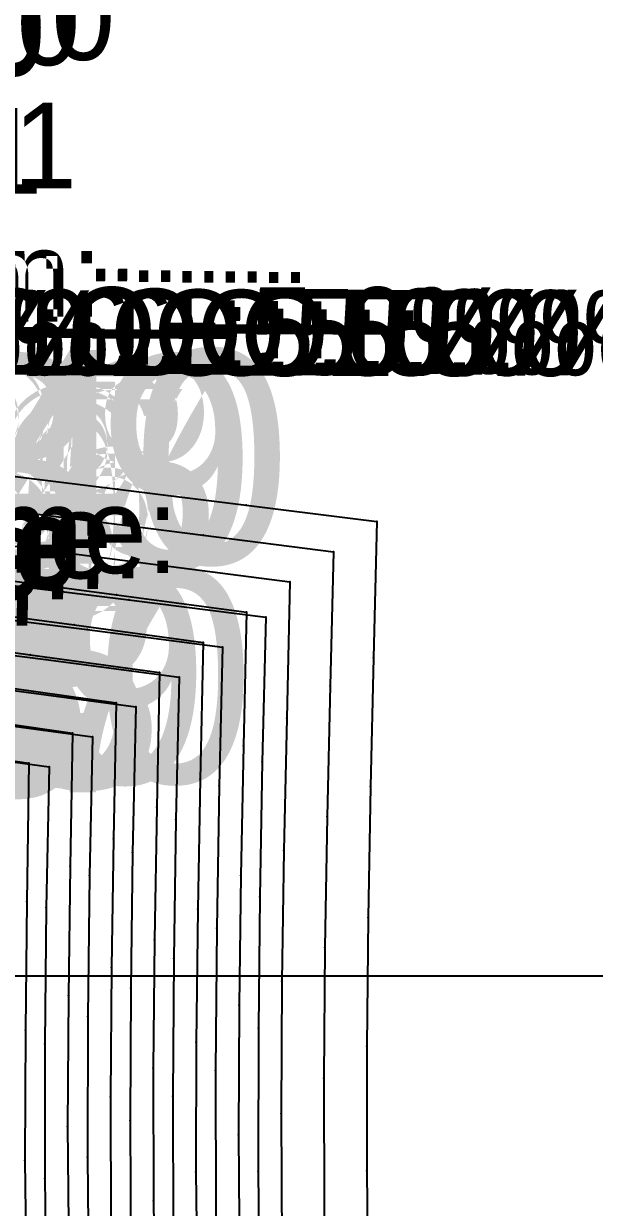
# Model space of a CAD drawing. Extents: x -2408 to 1029, y -526 to 2095.
# Drawn here: x -92 to -25.2, y 308.9 to 447.3 of the extents above; entities that cross this region are included whole.
import ezdxf

# ---------------------------------------------------------------- set-up
doc = ezdxf.new("R2010")
doc.units = 0
doc.layers.add('TEXT', color=7, linetype='Continuous')

# ---------------------------------------------------------------- blocks, each defined once
blk = doc.blocks.new(' -30')
at = {"layer": '7'}
blk.add_line((-763.632202, -125.051336), (-389.104042, -125.051336), dxfattribs=at)
at = {"layer": '1'}
for s, p in [('Piece Name:  ', (420.694237, 473.561573)), ('Annotation:  ºá:3.0%£¬Ö±:5.0%', (-644.384551, -54.548169))]:
    blk.add_text(s, height=10, dxfattribs=at).set_placement(p)
at = {"layer": 'TEXT', "color": 7}
for s, p in [('g01-30', (406.32, 474.66)), ('g02-30', (-611.17, -103.83))]:
    blk.add_text(s, height=25, dxfattribs=at).set_placement(p)
blk = doc.blocks.new(' -31')
at = {"layer": '7'}
blk.add_line((-763.632202, -125.051336), (-389.104042, -125.051336), dxfattribs=at)
at = {"layer": '1'}
for s, p in [('Piece Name:  ', (420.694237, 473.561573)), ('Annotation:  ºá:3.0%£¬Ö±:5.0%', (-644.39712, -54.590238))]:
    blk.add_text(s, height=10, dxfattribs=at).set_placement(p)
at = {"layer": 'TEXT', "color": 7}
for s, p in [('g01-31', (406.32, 474.66)), ('g02-31', (-609.9, -103.02))]:
    blk.add_text(s, height=25, dxfattribs=at).set_placement(p)
blk = doc.blocks.new(' -32')
at = {"layer": '1'}
blk.add_lwpolyline([(-219.435042, 551.07711), (-204.436461, 549.484383), (-189.423476, 547.819198), (-174.51379, 546.062529), (-159.524407, 544.195696), (-144.498304, 542.236475), (-129.531487, 540.197388), (-114.530037, 538.064348), (-99.58351, 535.881365), (-84.422865, 533.652878), (-84.664211, 517.497694), (-84.850599, 502.462629), (-84.891852, 487.214944), (-84.704066, 472.179414), (-84.273397, 456.918529), (-83.613101, 441.527453), (-82.794173, 426.429278), (-81.832603, 411.349699)], dxfattribs=at)
at = {"layer": '2'}
blk.add_point((-84.422865, 533.652878), dxfattribs=at)
at = {"layer": '3'}
for p in [(-84.664211, 517.497694), (-84.850599, 502.462629), (-84.891852, 487.214944)]:
    blk.add_point(p, dxfattribs=at)
at = {"layer": '7'}
blk.add_line((-763.632202, -125.051336), (-389.104042, -125.051336), dxfattribs=at)
at = {"layer": '1'}
for s, p in [('Piece Name:  ', (420.694237, 473.561573)), ('Annotation:  ºá:3.0%£¬Ö±:5.0%', (-644.409082, -54.633162))]:
    blk.add_text(s, height=10, dxfattribs=at).set_placement(p)
at = {"layer": 'TEXT', "color": 7}
for s, p in [('g01-32', (406.32, 474.66)), ('g02-32', (-608.5, -103.09))]:
    blk.add_text(s, height=25, dxfattribs=at).set_placement(p)
blk = doc.blocks.new(' -33')
at = {"layer": '1'}
blk.add_lwpolyline([(-229.748771, 555.867998), (-214.663975, 554.334272), (-199.587318, 552.761024), (-184.518769, 551.113028), (-169.449439, 549.362172), (-154.403529, 547.517787), (-139.385269, 545.59427), (-124.360433, 543.586255), (-109.413128, 541.504202), (-94.40716, 539.359567), (-79.322128, 537.190132), (-79.583214, 521.604267), (-79.803495, 506.49299), (-79.893775, 491.171975), (-79.773197, 476.059439), (-79.43103, 460.915727), (-78.87417, 445.812984), (-78.132577, 430.805671), (-77.226999, 415.564104), (-76.319799, 401.866341)], dxfattribs=at)
at = {"layer": '2'}
blk.add_point((-79.322128, 537.190132), dxfattribs=at)
at = {"layer": '3'}
for p in [(-79.583214, 521.604267), (-79.803495, 506.49299), (-79.893775, 491.171975)]:
    blk.add_point(p, dxfattribs=at)
at = {"layer": '7'}
blk.add_line((-763.632202, -125.051336), (-389.104042, -125.051336), dxfattribs=at)
at = {"layer": '1'}
for s, p in [('Piece Name:  ', (420.694237, 473.561573)), ('Annotation:  ºá:3.0%£¬Ö±:5.0%', (-644.419332, -54.670074))]:
    blk.add_text(s, height=10, dxfattribs=at).set_placement(p)
at = {"layer": 'TEXT', "color": 7}
for s, p in [('g01-33', (406.32, 474.66)), ('g02-33', (-610.94, -103.81))]:
    blk.add_text(s, height=25, dxfattribs=at).set_placement(p)
blk = doc.blocks.new(' -34')
at = {"layer": '1'}
blk.add_lwpolyline([(-224.667632, 559.063796), (-209.580622, 557.564088), (-194.579889, 556.026452), (-179.506059, 554.402791), (-164.488583, 552.684381), (-149.43639, 550.869334), (-134.508203, 548.99195), (-119.475633, 547.021967), (-104.476103, 544.974444), (-89.461433, 542.872094), (-74.224463, 540.724983), (-74.515587, 524.8052), (-74.760259, 509.756211), (-74.88508, 494.636046), (-74.818567, 479.584965), (-74.54163, 464.355679), (-74.059742, 449.312221), (-73.393561, 434.278013), (-72.572019, 419.162456), (-71.643353, 404.066203)], dxfattribs=at)
at = {"layer": '2'}
blk.add_point((-74.224463, 540.724983), dxfattribs=at)
at = {"layer": '3'}
for p in [(-74.515587, 524.8052), (-74.760259, 509.756211), (-74.88508, 494.636046)]:
    blk.add_point(p, dxfattribs=at)
at = {"layer": '7'}
blk.add_line((-763.632202, -125.051336), (-389.104042, -125.051336), dxfattribs=at)
at = {"layer": '1'}
for s, p in [('Piece Name:  ', (420.694237, 473.561573)), ('Annotation:  ºá:3.0%£¬Ö±:5.0%', (-644.430513, -54.70312))]:
    blk.add_text(s, height=10, dxfattribs=at).set_placement(p)
at = {"layer": 'TEXT', "color": 7}
for s, p in [('g01-34', (406.32, 474.66)), ('g02-34', (-609.73, -103.16))]:
    blk.add_text(s, height=25, dxfattribs=at).set_placement(p)
blk = doc.blocks.new(' -35')
at = {"layer": '1'}
blk.add_lwpolyline([(-219.825743, 562.302281), (-204.703902, 560.828106), (-189.573888, 559.301744), (-174.452077, 557.6967), (-159.393028, 555.99872), (-144.292206, 554.206132), (-129.36371, 552.360971), (-114.281239, 550.420899), (-99.342219, 548.420462), (-84.27683, 546.351641), (-69.129224, 544.258728), (-69.437398, 528.531169), (-69.712484, 513.024848), (-69.867898, 498.02009), (-69.844079, 482.5112), (-69.621157, 467.362138), (-69.185225, 451.859265), (-68.574569, 436.754475), (-67.811545, 421.687174), (-66.930013, 406.553247)], dxfattribs=at)
at = {"layer": '14'}
blk.add_lwpolyline([(-221.817557, 549.737256), (-206.570224, 548.250662), (-191.321893, 546.71407), (-174.997432, 544.98044), (-160.180583, 543.305561), (-144.361758, 541.421188), (-128.450832, 539.4399), (-113.214715, 537.470357), (-97.697227, 535.395233), (-82.047787, 533.223), (-82.386571, 516.780326), (-82.551145, 500.858718), (-82.553895, 485.097823), (-82.374938, 469.8937), (-81.971193, 454.307109), (-81.362613, 438.412146), (-80.623388, 423.163421), (-79.765243, 408.288339)], dxfattribs=at)
at = {"layer": '2'}
for p in [(-69.129224, 544.258728), (-82.047787, 533.223)]:
    blk.add_point(p, dxfattribs=at)
at = {"layer": '3'}
for p in [(-84.27683, 546.351641), (-69.437398, 528.531169), (-82.386571, 516.780326), (-69.712484, 513.024848), (-82.551145, 500.858718), (-69.867898, 498.02009), (-82.553895, 485.097823), (-69.844079, 482.5112)]:
    blk.add_point(p, dxfattribs=at)
at = {"layer": '7'}
blk.add_line((-763.632202, -125.051336), (-389.104042, -125.051336), dxfattribs=at)
at = {"layer": '1'}
for s, p in [('Piece Name:  ', (420.694237, 473.561573)), ('Annotation:  ºá:3.0%£¬Ö±:5.0%', (-639.360597, -54.736837))]:
    blk.add_text(s, height=10, dxfattribs=at).set_placement(p)
at = {"layer": 'TEXT', "color": 7}
for s, p in [('g01-35', (406.32, 474.66)), ('g02-35', (-601.63, -102.86))]:
    blk.add_text(s, height=25, dxfattribs=at).set_placement(p)
blk = doc.blocks.new(' -36')
at = {"layer": '1'}
blk.add_lwpolyline([(-228.586526, 566.83085), (-213.636555, 565.425506), (-198.674168, 563.990806), (-183.732225, 562.501905), (-168.689359, 560.922246), (-153.765843, 559.25951), (-138.851626, 557.514511), (-123.877671, 555.693485), (-108.9804, 553.810085), (-94.00935, 551.841663), (-79.127872, 549.836981), (-64.03367, 547.791557), (-64.368349, 531.78176), (-64.65812, 516.612985), (-64.847127, 501.041495), (-64.862071, 485.869791), (-64.690573, 470.664153), (-64.327088, 455.496699), (-63.784388, 440.334805), (-63.094369, 425.353161), (-62.282581, 410.275614)], dxfattribs=at)
at = {"layer": '14'}
blk.add_lwpolyline([(-217.481456, 553.033374), (-201.963107, 551.550702), (-186.445579, 550.012542), (-170.571527, 548.351725), (-155.169203, 546.637477), (-139.138484, 544.758341), (-124.026077, 542.910319), (-108.564405, 540.950376), (-92.827239, 538.886789), (-76.967788, 536.72821), (-77.324321, 520.519492), (-77.52364, 504.052251), (-77.559616, 487.596643), (-77.408975, 471.626076), (-77.022212, 455.170913), (-76.472077, 439.774649), (-75.777909, 424.510275), (-74.942438, 409.13884)], dxfattribs=at)
at = {"layer": '2'}
for p in [(-64.03367, 547.791557), (-76.967788, 536.72821)]:
    blk.add_point(p, dxfattribs=at)
at = {"layer": '3'}
for p in [(-79.127872, 549.836981), (-64.368349, 531.78176), (-77.324321, 520.519492), (-64.65812, 516.612985), (-77.52364, 504.052251), (-64.847127, 501.041495), (-77.559616, 487.596643), (-64.862071, 485.869791)]:
    blk.add_point(p, dxfattribs=at)
at = {"layer": '7'}
blk.add_line((-763.632202, -125.051336), (-389.104042, -125.051336), dxfattribs=at)
at = {"layer": '1'}
for s, p in [('Piece Name:  ', (420.694237, 473.561573)), ('Annotation:  ºá:3.0%£¬Ö±:5.0%', (-639.370332, -54.784886))]:
    blk.add_text(s, height=10, dxfattribs=at).set_placement(p)
at = {"layer": 'TEXT', "color": 7}
for s, p in [('g01-36', (406.32, 474.66)), ('g02-36', (-608.57, -104.06))]:
    blk.add_text(s, height=25, dxfattribs=at).set_placement(p)
blk = doc.blocks.new(' -37')
at = {"layer": '1'}
blk.add_lwpolyline([(-223.870873, 570.077698), (-208.884311, 568.699824), (-193.860524, 567.283734), (-178.882822, 565.812434), (-163.91307, 564.262636), (-148.803086, 562.604376), (-133.852104, 560.882373), (-118.8881, 559.093336), (-103.953026, 557.239215), (-89.063701, 555.317868), (-74.143777, 553.345269), (-58.940139, 551.32328), (-59.285037, 535.679771), (-59.595045, 520.52381), (-59.811099, 505.360085), (-59.872621, 490.200861), (-59.763106, 475.37357), (-59.457493, 459.743633), (-58.990666, 444.59147), (-58.371386, 429.356144), (-57.615895, 414.215875), (-56.739934, 399.142059)], dxfattribs=at)
at = {"layer": '14'}
blk.add_lwpolyline([(-227.720586, 557.676432), (-211.9402, 556.228805), (-196.150944, 554.745059), (-180.365177, 553.198662), (-164.64115, 551.568195), (-149.020605, 549.84801), (-133.887354, 548.098921), (-118.623572, 546.262985), (-103.061235, 544.323751), (-87.957676, 542.379106), (-71.887789, 540.233421), (-72.278397, 523.201596), (-72.491257, 507.370553), (-72.562175, 491.873011), (-72.462142, 475.217164), (-72.163531, 459.560689), (-71.644482, 443.086247), (-71.011885, 427.871079), (-70.23439, 412.379166)], dxfattribs=at)
at = {"layer": '2'}
for p in [(-58.940139, 551.32328), (-71.887789, 540.233421)]:
    blk.add_point(p, dxfattribs=at)
at = {"layer": '3'}
for p in [(-74.143777, 553.345269), (-59.285037, 535.679771), (-72.278397, 523.201596), (-59.595045, 520.52381), (-72.491257, 507.370553), (-59.811099, 505.360085), (-72.562175, 491.873011), (-59.872621, 490.200861)]:
    blk.add_point(p, dxfattribs=at)
at = {"layer": '7'}
blk.add_line((-763.632202, -125.051336), (-389.104042, -125.051336), dxfattribs=at)
at = {"layer": '1'}
for s, p in [('Category: 0', (420.694237, 533.561573)), ('Piece Name:  ', (420.694237, 473.561573)), ('Annotation:  ºá:3.0%£¬Ö±:5.0%', (-634.30037, -54.82617))]:
    blk.add_text(s, height=10, dxfattribs=at).set_placement(p)
at = {"layer": 'TEXT', "color": 7}
for s, p in [('g01-37', (406.32, 474.66)), ('g02-37', (-598.72, -103.6))]:
    blk.add_text(s, height=25, dxfattribs=at).set_placement(p)
blk = doc.blocks.new(' -38')
at = {"layer": '1'}
blk.add_lwpolyline([(-218.954244, 573.320155), (-203.930237, 571.966751), (-188.889928, 570.570908), (-173.875438, 569.115257), (-158.868778, 567.581384), (-143.820729, 565.953107), (-128.831895, 564.253433), (-113.898613, 562.497704), (-98.924752, 560.671467), (-83.907708, 558.768323), (-68.948437, 556.825968), (-53.847418, 554.854164), (-54.215335, 538.936708), (-54.548529, 523.451694), (-54.783795, 508.175085), (-54.869264, 492.686569), (-54.782944, 477.237345), (-54.518242, 461.750902), (-54.089488, 446.395262), (-53.50219, 430.917666), (-52.77128, 415.446312), (-51.94388, 400.436293)], dxfattribs=at)
at = {"layer": '14'}
blk.add_lwpolyline([(-223.482146, 560.973282), (-207.429718, 559.531914), (-191.370191, 558.048706), (-175.315951, 556.497855), (-159.779736, 554.907092), (-143.928005, 553.186272), (-128.608882, 551.442737), (-113.199455, 549.618944), (-97.54333, 547.700324), (-82.433049, 545.787872), (-66.80779, 543.738594), (-67.209899, 527.077992), (-67.453964, 510.809829), (-67.555898, 494.735172), (-67.503692, 479.124626), (-67.25173, 462.706076), (-66.815237, 446.974547), (-66.191466, 430.540855), (-65.448873, 414.684796), (-64.616711, 399.548003)], dxfattribs=at)
at = {"layer": '2'}
for p in [(-53.847418, 554.854164), (-66.80779, 543.738594)]:
    blk.add_point(p, dxfattribs=at)
at = {"layer": '3'}
for p in [(-83.907708, 558.768323), (-68.948437, 556.825968), (-82.433049, 545.787872), (-54.215335, 538.936708), (-67.209899, 527.077992), (-54.548529, 523.451694), (-67.453964, 510.809829), (-54.783795, 508.175085), (-67.555898, 494.735172), (-54.869264, 492.686569)]:
    blk.add_point(p, dxfattribs=at)
at = {"layer": '7'}
blk.add_line((-763.632202, -125.051336), (-389.104042, -125.051336), dxfattribs=at)
at = {"layer": '1'}
for s, p in [('Category: 0', (420.694237, 533.561573)), ('Piece Name:  ', (420.694237, 473.561573)), ('Annotation:  ºá:3.0%£¬Ö±:5.0%', (-634.309442, -54.866482))]:
    blk.add_text(s, height=10, dxfattribs=at).set_placement(p)
at = {"layer": 'TEXT', "color": 7}
for s, p in [('g01-38', (406.32, 474.66)), ('g02-38', (-600.32, -103.13))]:
    blk.add_text(s, height=25, dxfattribs=at).set_placement(p)
blk = doc.blocks.new(' -39')
at = {"layer": '1'}
blk.add_lwpolyline([(-229.211684, 577.890724), (-214.075544, 576.578375), (-199.01652, 575.24766), (-184.067689, 573.880953), (-169.018713, 572.440765), (-153.977396, 570.922887), (-138.997513, 569.325083), (-123.973036, 567.648253), (-109.011203, 565.918443), (-94.000998, 564.119037), (-79.004883, 562.252142), (-64.008562, 560.340224), (-48.755493, 558.384438), (-49.133385, 542.710391), (-49.479879, 527.438725), (-49.74085, 512.102741), (-49.859498, 496.827476), (-49.822032, 481.582596), (-49.621855, 466.308197), (-49.262145, 451.036709), (-48.750325, 435.78519), (-48.097696, 420.523488), (-47.314612, 405.109559)], dxfattribs=at)
at = {"layer": '14'}
blk.add_lwpolyline([(-230.816082, 565.285434), (-215.66903, 563.969154), (-200.509072, 562.629063), (-185.346075, 561.245072), (-170.189924, 559.797094), (-154.881495, 558.248457), (-139.937051, 556.65159), (-124.383695, 554.913005), (-108.748068, 553.095755), (-92.870939, 551.185247), (-77.555531, 549.281982), (-61.727786, 547.243805), (-62.137311, 531.029687), (-62.411743, 514.366241), (-62.544907, 497.740003), (-62.52175, 481.497821), (-62.331908, 466.192142), (-61.926329, 449.617789), (-61.377146, 433.813559), (-60.688099, 417.919187), (-59.889496, 402.333824)], dxfattribs=at)
at = {"layer": '2'}
for p in [(-48.755493, 558.384438), (-61.727786, 547.243805)]:
    blk.add_point(p, dxfattribs=at)
at = {"layer": '3'}
for p in [(-79.004883, 562.252142), (-64.008562, 560.340224), (-77.555531, 549.281982), (-49.133385, 542.710391), (-62.137311, 531.029687), (-49.479879, 527.438725), (-62.411743, 514.366241), (-49.74085, 512.102741), (-62.544907, 497.740003), (-49.859498, 496.827476)]:
    blk.add_point(p, dxfattribs=at)
at = {"layer": '7'}
blk.add_line((-763.632202, -125.051336), (-389.104042, -125.051336), dxfattribs=at)
at = {"layer": '1'}
for s, p in [('Category: 0', (420.694237, 533.561573)), ('Quantity: 1', (420.694237, 518.561573)), ('Annotation: ', (420.694237, 503.561573)), ('Piece Name:  ', (420.694237, 473.561573)), ('Annotation:  ºá:3.0%£¬Ö±:5.0%', (-629.238043, -54.863681))]:
    blk.add_text(s, height=10, dxfattribs=at).set_placement(p)
at = {"layer": 'TEXT', "color": 7}
for s, p in [('g01-39', (406.32, 474.66)), ('g02-39', (-594.97, -102.57))]:
    blk.add_text(s, height=25, dxfattribs=at).set_placement(p)
blk = doc.blocks.new(' -40')
at = {"layer": '1'}
blk.add_lwpolyline([(-224.321489, 581.133027), (-209.343147, 579.861041), (-194.283844, 578.553351), (-179.173902, 577.191997), (-164.125082, 575.769498), (-149.083702, 574.270242), (-133.976347, 572.68098), (-118.950942, 571.029147), (-103.870709, 569.313084), (-88.858868, 567.542741), (-73.965148, 565.720065), (-58.966446, 563.841436), (-43.664026, 561.913757), (-44.063739, 545.963203), (-44.419946, 530.92332), (-44.698645, 515.631589), (-44.840741, 500.588115), (-44.843677, 485.987222), (-44.695851, 470.386511), (-44.401336, 455.34522), (-43.939352, 439.820551), (-43.350551, 424.78795), (-42.627892, 409.482659)], dxfattribs=at)
at = {"layer": '14'}
blk.add_lwpolyline([(-226.617291, 568.584246), (-211.216935, 567.274988), (-195.805222, 565.936893), (-180.392005, 564.550442), (-164.987136, 563.096115), (-149.946958, 561.592156), (-134.795402, 559.995191), (-119.062964, 558.262174), (-103.289328, 556.456834), (-88.199091, 554.671262), (-72.678363, 552.776685), (-56.647787, 550.749016), (-57.08739, 533.820379), (-57.364602, 518.035662), (-57.518845, 502.68963), (-57.543601, 485.94302), (-57.408597, 470.474141), (-57.085031, 454.530621), (-56.629123, 439.510557), (-56.016861, 423.738739), (-55.302816, 408.380338)], dxfattribs=at)
at = {"layer": '2'}
for p in [(-43.664026, 561.913757), (-56.647787, 550.749016)]:
    blk.add_point(p, dxfattribs=at)
at = {"layer": '3'}
for p in [(-73.965148, 565.720065), (-58.966446, 563.841436), (-72.678363, 552.776685), (-44.063739, 545.963203), (-57.08739, 533.820379), (-44.419946, 530.92332), (-57.364602, 518.035662), (-44.698645, 515.631589), (-57.518845, 502.68963), (-44.840741, 500.588115), (-57.543601, 485.94302), (-44.843677, 485.987222)]:
    blk.add_point(p, dxfattribs=at)
at = {"layer": '7'}
blk.add_line((-763.632202, -125.051336), (-389.104042, -125.051336), dxfattribs=at)
at = {"layer": '1'}
for s, p in [('Category: 0', (420.694237, 533.561573)), ('Quantity: 1', (420.694237, 518.561573)), ('Annotation: ', (420.694237, 503.561573)), ('Piece Name:  ', (420.694237, 473.561573)), ('Annotation:  ºá:3.0%£¬Ö±:5.0%', (-624.166768, -54.910586))]:
    blk.add_text(s, height=10, dxfattribs=at).set_placement(p)
at = {"layer": 'TEXT', "color": 7}
for s, p in [('g01-40', (406.32, 474.66)), ('g02-40', (-589.7, -102.49))]:
    blk.add_text(s, height=25, dxfattribs=at).set_placement(p)

msp = doc.modelspace()

# ---------------------------------------------------------------- block references
at = {"layer": '1'}
for name, p in [(' -32', (420.69429, 460.98861)), (' -30', (420.69429, 460.98861)), (' -34', (420.69429, 460.98861)), (' -36', (420.69429, 460.98861)), (' -38', (420.69429, 460.98861)), (' -33', (420.69429, 460.98861)), (' -35', (420.69429, 460.98861)), (' -37', (420.69429, 460.98861)), (' -39', (420.69429, 460.98861)), (' -40', (420.69429, 460.98861)), (' -31', (420.69429, 460.98861)), (' -38', (-579.253783, -91.775472)), (' -39', (-575.170005, -91.15992)), (' -40', (-571.08619, -90.544825)), (' -36', (-583.359915, -93.009197)), (' -32', (-587.506908, -95.474868)), (' -37', (-579.276546, -92.393365)), (' -34', (-587.46481, -94.242756)), (' -33', (-587.486083, -94.859148)), (' -35', (-583.382004, -93.626476)), (' -31', (-587.527219, -96.089244)), (' -30', (-587.547006, -96.703028)), (' -32', (-6.918598, -172.870121)), (' -38', (-6.951881, -172.870051)), (' -36', (-6.940789, -172.870126)), (' -34', (-6.929678, -172.869999)), (' -39', (-6.957418, -172.869929)), (' -37', (-6.946326, -172.869989)), (' -35', (-6.935229, -172.87)), (' -33', (-6.924133, -172.870029)), (' -40', (-6.962963, -172.869906))]:
    msp.add_blockref(name, p, dxfattribs=at)

doc.saveas('drawing.dxf')
